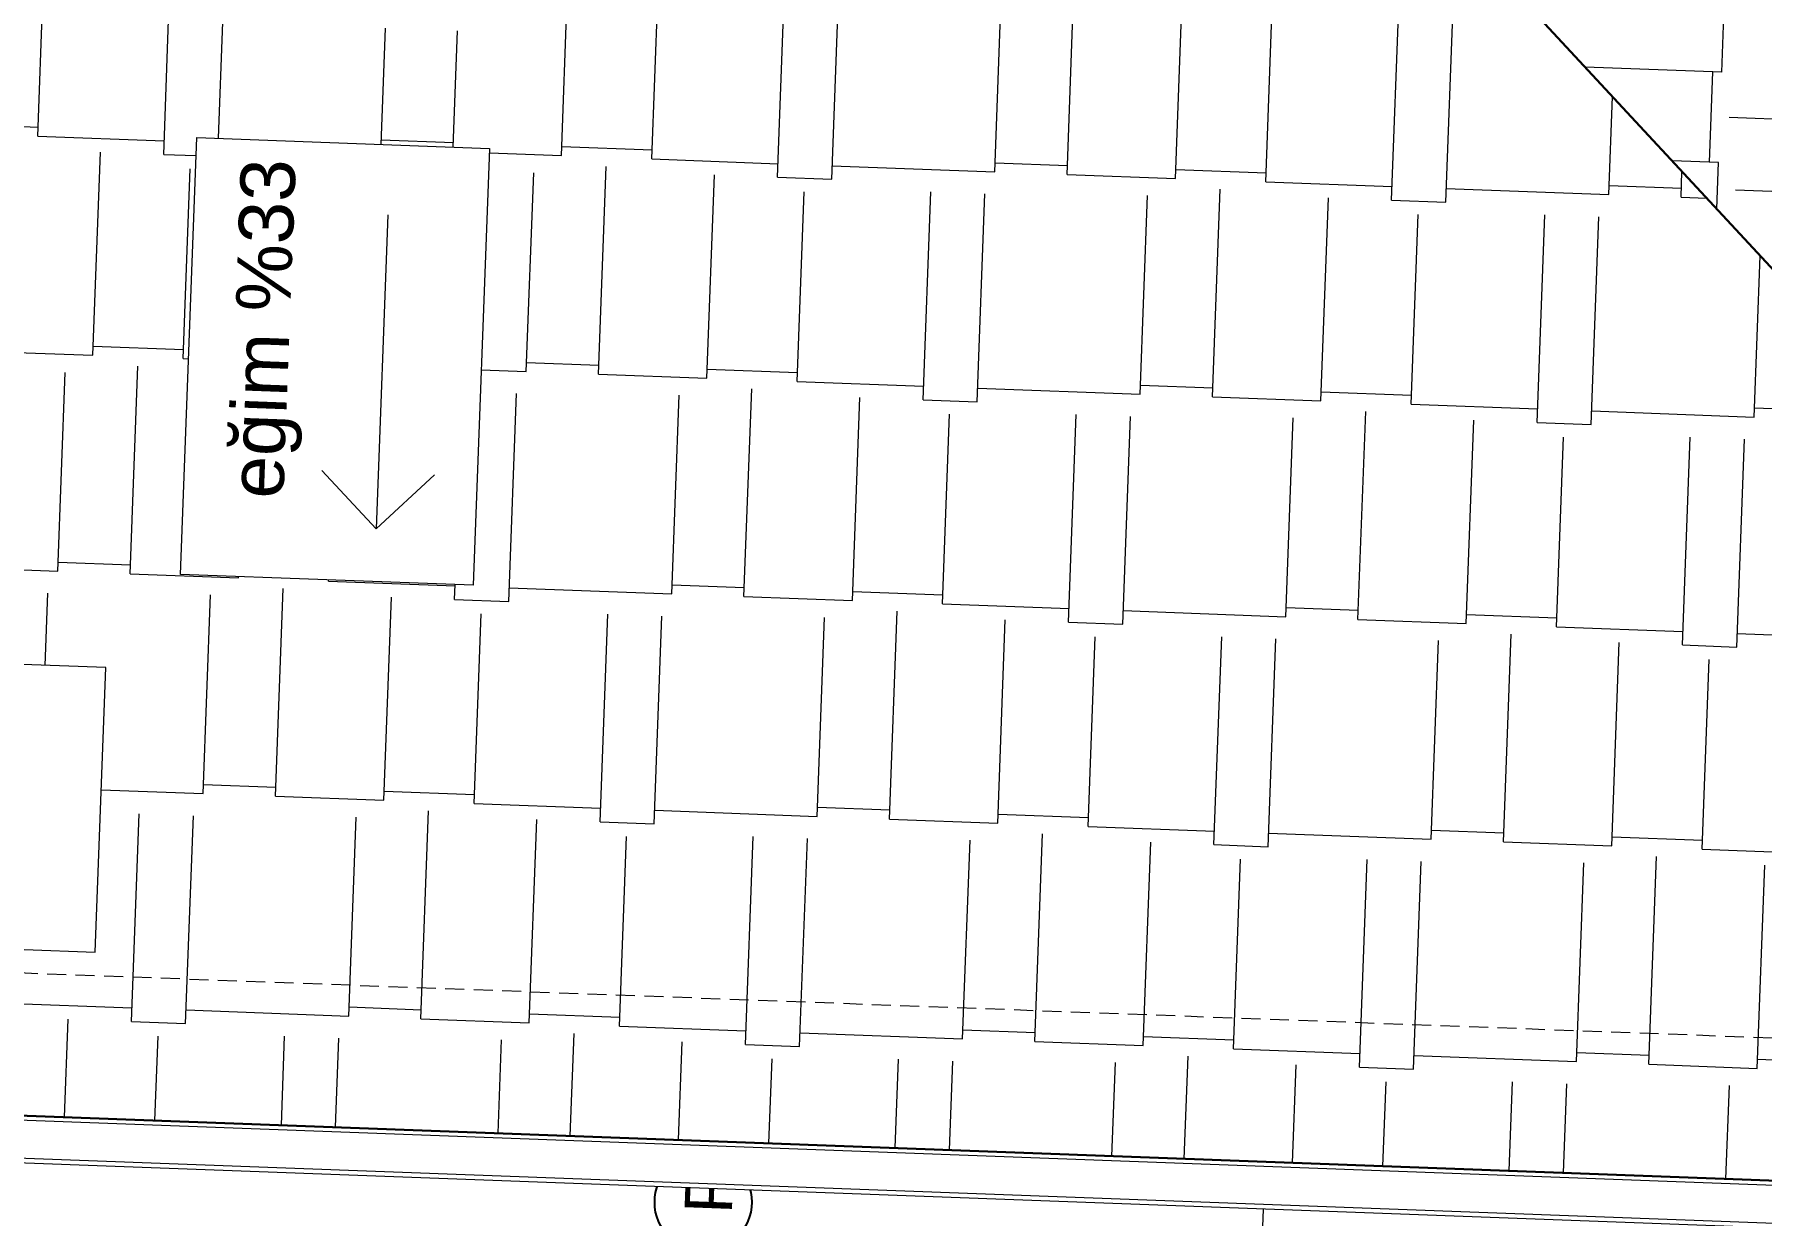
# Model space of a CAD drawing. Header units: centimetres. Extents: x 63871 to 181827, y -95930 to 42199.
# Drawn here: x 175142.3 to 175506.4, y 34544.9 to 34793.8 of the extents above; entities that cross this region are included whole.
import ezdxf

# ---------------------------------------------------------------- set-up
doc = ezdxf.new("R2010")
doc.units = ezdxf.units.CM
doc.linetypes.add('11-021_500-SatisOfisi_220512$0${ Diamond }', pattern=[12, 4, -2, 2, 2, -2])
doc.linetypes.add('Dash', pattern=[6, 3, -3])
for name, color, linetype, lineweight in [('2D Drafting - General_Pen_No__86', 173, 'Continuous', 18), ('A-AREA-IDEN', 7, 'Continuous', 9), ('A-DOOR', 31, 'Continuous', 9), ('A-GLAZ', 151, 'Continuous', 9), ('A-WALL', 12, 'Continuous', 50), ('ARM_Pen_No__252', 8, 'Continuous', 18), ('Baca', 82, 'Continuous', 9), ('İz DÜŞÜMÜ', 7, '11-021_500-SatisOfisi_220512$0${ Diamond }', 18), ('metal', 7, 'Continuous', 20), ('OLUK', 222, 'Continuous', 15), ('S-STRS', 31, 'Continuous', 9), ('Çatı', 144, 'Continuous', 30)]:
    doc.layers.add(name, color=color, linetype=linetype, lineweight=lineweight)
doc.layers.add('Bitirme - Duvar', color=7, linetype='Continuous')
doc.layers.add('Dıış Ölçü', color=140, linetype='Continuous')
doc.styles.add('Arial', font='Arial.ttf', dxfattribs={"height": 250})
doc.styles.add('OLUŞTURULMUŞ_STİL_1', font='Arial.ttf')
doc.styles.add('RomanS', font='')
doc.styles.add('STYLE1', font='', dxfattribs={"width": 0.55, "height": 0.25})
doc.styles.get('RomanS').set_extended_font_data('Stylus BT')
doc.styles.get('STYLE1').set_extended_font_data('Arial Tur')
doc.dimstyles.new('BÖYÜK', dxfattribs={"dimtxt": 70, "dimasz": 5, "dimexe": 5, "dimexo": 5, "dimgap": 2, "dimtad": 3, "dimdec": 0, "dimzin": 0, "dimdsep": 46, "dimtxsty": 'RomanS', "dimblk": 'DOT', "dimcen": 5, "dimadec": 0, "dimazin": 0, "dimtfac": 1, "dimtdec": 0, "dimtix": 1, "dimtofl": 0, "dimtmove": 1, "dimatfit": 0, "dimldrblk": 'DOT', "dimfxl": 10, "dimfxlon": 1, "dimtolj": 1, "dimtzin": 0, "dimarcsym": 0})

# ---------------------------------------------------------------- blocks, each defined once
blk = doc.blocks.new('M_Single-Flush - 80-231723-01_zemin')
at = {"layer": 'A-DOOR', "lineweight": 18}
for p, q in [((350, -50), (350, -850.1)), ((400, -50), (350, -50)), ((400, -50), (400, -850.1)), ((400, -850.1), (350, -850.1))]:
    blk.add_line(p, q, dxfattribs=at)
at = {"layer": 'A-DOOR'}
blk.add_arc((400, -50), 801.7, 180, 266.4242, dxfattribs=at)
blk = doc.blocks.new('M_Single-Flush - 100-231751-01_zemin')
at = {"layer": 'A-DOOR', "lineweight": 18}
for p, q in [((450, 100), (450, 1100.4)), ((500, 1100.4), (450, 1100.4)), ((500, 100), (500, 1100.4)), ((500, 100), (450, 100))]:
    blk.add_line(p, q, dxfattribs=at)
at = {"layer": 'A-DOOR'}
blk.add_arc((500, 100), 1001.7, 92.8611, 180, dxfattribs=at)
blk = doc.blocks.new('HRD')
at = {"layer": 'ARM_Pen_No__252'}
h = blk.add_hatch(dxfattribs=at)
h.set_pattern_fill('AR-B816', color=256, scale=0.09)
h.set_pattern_definition([(0, (-39959.2, 0), (0, 18.288), []), (90, (-39959.2, 0), (-18.288, 18.288), [18.288, -18.288])])
h.paths.add_polyline_path([(154149.63, 35592.48), (154149.63, 35503.48), (154219.63, 35503.48), (154219.63, 35483.24), (154324.63, 35483.24), (154324.63, 35692.48), (154369.63, 35692.48), (154369.63, 35927.48), (154369.63, 35927.48), (154369.63, 36097.48), (154369.63, 36177.48), (154254.63, 36177.48), (153954.63, 36177.48), (153839.63, 36177.48), (153839.63, 35897.6), (153869.63, 35897.54), (153869.63, 35882.48), (154019.63, 35882.48), (154019.63, 35872.48), (154019.63, 35833.25, -0.444416), (154030.45, 35823.48, -0.444416), (154019.63, 35813.72), (154019.63, 35773.48), (153939.63, 35773.48), (153939.63, 35692.48), (154019.63, 35692.48), (154019.63, 35687.48), (154019.63, 35633.7), (154020.63, 35632.93), (154019.63, 35631.47), (154019.63, 35592.48), (154019.63, 35582.48), (153989.63, 35582.48), (153989.63, 35577.48), (153989.63, 35497.48), (153989.63, 35437.48), (153994.63, 35437.48), (154094.63, 35437.48), (154139.63, 35437.48), (154139.63, 35592.48)])
h = blk.add_hatch(dxfattribs=at)
h.set_pattern_fill('ANGLE', color=256, scale=5)
h.set_pattern_definition([(0, (-39959.2, 0), (0, 34.925), [25.4, -9.525]), (90, (-39959.2, 0), (-34.925, 2e-15), [25.4, -9.525])])
h.paths.add_polyline_path([(153979.63, 35577.48), (153979.63, 35582.48), (153839.63, 35582.48), (153839.63, 35560.82), (153842.46, 35560.82, -35.598717), (153842.4, 35558.91), (153839.63, 35558.91), (153839.63, 35437.48), (153862.73, 35437.48), (153862.73, 35442.48), (153892.58, 35442.48, -0.415866), (153891.86, 35443.2), (153892.13, 35472.59, -1), (153928.87, 35472.59), (153929.13, 35443.21, -0.417788), (153928.41, 35442.48), (153942.2, 35442.48), (153942.2, 35437.48), (153979.63, 35437.48), (153979.63, 35497.48)])
h.paths.add_polyline_path([(153928.87, 35472.59, 1), (153892.13, 35472.59), (153891.86, 35443.2, 0.415866), (153892.58, 35442.48), (153892.88, 35442.48), (153892.88, 35445.55, -0.414214), (153893.9, 35446.57), (153927.09, 35446.57, -0.414206), (153928.11, 35445.55), (153928.11, 35442.48), (153928.41, 35442.48, 0.417795), (153929.13, 35443.21)], flags=17)
h.paths.add_polyline_path([(153924.03, 35472.39), (153924.03, 35467.54, -1.017869), (153896.96, 35467.54), (153896.96, 35472.39, -1.017869)], flags=16)
h.paths.add_polyline_path([(153923.52, 35472.59), (153923.52, 35467.54, -0.979394), (153897.47, 35467.54), (153897.47, 35472.59, -1.018569)], flags=0)
h.paths.add_polyline_path([(153941, 35466.99), (153941, 35459.79), (153933.82, 35459.79), (153933.82, 35466.99)], flags=16)
h.paths.add_polyline_path([(153940.76, 35466.75), (153940.76, 35460.03), (153934.06, 35460.03), (153934.06, 35466.75)], flags=0)
h.paths.add_polyline_path([(153940.28, 35463.39, -1), (153934.52, 35463.39, -1)], flags=0)
h.paths.add_polyline_path([(153915.6, 35468.45), (153915.6, 35462.72, -0.414219), (153913.56, 35460.68), (153907.43, 35460.68, -0.414214), (153905.39, 35462.72), (153905.39, 35468.45, -0.414214), (153910.5, 35473.55, -0.414212)], flags=0)
h.paths.add_polyline_path([(153924.78, 35449.4, -1), (153922.74, 35449.4, -1)], flags=16)
h.paths.add_polyline_path([(153864.64, 35477.47), (153938.67, 35477.41), (153938.69, 35493.77), (153864.65, 35493.83)], flags=24)
h.paths.add_polyline_path([(153865.12, 35490.52), (153938.1, 35490.46), (153938.12, 35506.83), (153865.14, 35506.88)], flags=24)
h.paths.add_polyline_path([(153883.26, 35506.44), (153927.79, 35506.4), (153927.8, 35519.31), (153883.27, 35519.34)], flags=24)
h.paths.add_polyline_path([(153864.7, 35503.65), (153888.12, 35503.63), (153888.13, 35519.89), (153864.71, 35519.91)], flags=24)
h.paths.add_polyline_path([(153862.27, 35534.3), (153908.83, 35534.3), (153908.83, 35568.24), (153862.27, 35568.24)], flags=24)
h.paths.add_polyline_path([(153861.82, 35512.84), (153916.06, 35512.84), (153916.06, 35546.78), (153861.82, 35546.78)], flags=24)
at = {"layer": '2D Drafting - General_Pen_No__86'}
for radius, start, end in [(17, 181.5717, 175.1354), (9, 182.9697, 170.7827)]:
    blk.add_arc((153859.4, 35559.38), radius, start, end, dxfattribs=at)
at = {"layer": 'A-DOOR'}
for p, q in [((153979.63, 35497.48), (153979.63, 35577.48)), ((153989.63, 35577.48), (153989.63, 35497.48))]:
    blk.add_line(p, q, dxfattribs=at)
at = {"layer": 'A-GLAZ', "ltscale": 3}
for p, q in [((153839.63, 35782.48), (153819.63, 35782.48)), ((153819.63, 35782.48), (153819.63, 35777.48)), ((153819.63, 35782.48), (153819.63, 35692.48)), ((153839.63, 35777.48), (153839.63, 35782.48)), ((153839.63, 35782.48), (153839.63, 35692.48)), ((153819.63, 35777.48), (153839.63, 35777.48)), ((153824.63, 35732.48), (153824.63, 35777.48)), ((153824.63, 35777.48), (153824.63, 35772.48)), ((153829.63, 35777.48), (153829.63, 35732.48)), ((153824.63, 35772.48), (153829.63, 35772.48)), ((153827.13, 35772.48), (153827.13, 35737.48)), ((153829.63, 35697.48), (153829.63, 35742.48)), ((153829.63, 35742.48), (153834.63, 35742.48)), ((153834.63, 35742.48), (153834.63, 35697.48)), ((153829.63, 35737.48), (153824.63, 35737.48)), ((153829.63, 35737.48), (153834.63, 35737.48)), ((153832.13, 35737.48), (153832.13, 35702.48)), ((153829.63, 35732.48), (153824.63, 35732.48)), ((153829.63, 35697.48), (153829.63, 35702.48)), ((153829.63, 35702.48), (153834.63, 35702.48)), ((153819.63, 35692.48), (153819.63, 35697.48)), ((153819.63, 35697.48), (153839.63, 35697.48)), ((153839.63, 35697.48), (153839.63, 35692.48)), ((153839.63, 35692.48), (153819.63, 35692.48))]:
    blk.add_line(p, q, dxfattribs=at)
at = {"layer": 'A-WALL', "lineweight": 53}
for p, q in [((153819.63, 35782.48), (153819.63, 36197.48)), ((154019.63, 35882.48), (153839.63, 35882.48)), ((153839.63, 35872.48), (153839.63, 35782.48)), ((154019.63, 35872.48), (153839.63, 35872.48)), ((153819.63, 35417.48), (153819.63, 35692.48)), ((153819.63, 35692.48), (153839.63, 35692.48)), ((153839.63, 35692.48), (153839.63, 35592.48)), ((153839.63, 35592.48), (154019.63, 35592.48)), ((154019.63, 35592.48), (154019.63, 35582.48)), ((153839.63, 35582.48), (153839.63, 35437.48)), ((153979.63, 35582.48), (153839.63, 35582.48)), ((153979.63, 35577.48), (153979.63, 35582.48)), ((154019.63, 35582.48), (153989.63, 35582.48)), ((153989.63, 35582.48), (153989.63, 35577.48)), ((153989.63, 35577.48), (153979.63, 35577.48))]:
    blk.add_line(p, q, dxfattribs=at)
at = {"layer": 'A-WALL', "lineweight": 50}
blk.add_line((153839.63, 35782.48), (153819.63, 35782.48), dxfattribs=at)
at = {"layer": 'Bitirme - Duvar', "color": 161, "linetype": 'Continuous', "lineweight": 25}
blk.add_line((153786.93, 35737.48), (153834.43, 35737.48), dxfattribs=at)
blk.add_circle((153776.71, 35737.48), 10.23, dxfattribs=at)
at = {"layer": 'İz DÜŞÜMÜ'}
blk.add_lwpolyline([(153819.63, 36347.48), (154419.63, 36347.49), (154419.63, 35292.49), (154159.63, 35292.49), (154159.63, 35357.48), (153819.63, 35357.48), (153819.63, 36347.48)], dxfattribs=at)
at = {"layer": 'metal'}
for p, q in [((153862.86, 35557.11), (153856.25, 35562.61)), ((153856.7, 35556.75), (153862.16, 35563.31)), ((153859.4, 35559.99), (153856.7, 35556.75)), ((153859.4, 35559.99), (153862.86, 35557.11))]:
    blk.add_line(p, q, dxfattribs=at)
blk.add_lwpolyline([(153839.63, 35558.91), (153858.14, 35558.91), (153858.14, 35560.82), (153839.63, 35560.82)], dxfattribs=at)
for radius in [2.81, 1.81]:
    blk.add_circle((153859.4, 35559.99), radius, dxfattribs=at)
at = {"layer": 'S-STRS'}
for p, q in [((153934.64, 35778.48), (153840.63, 35872.48)), ((153939.99, 35779.48), (153893.49, 35872.48)), ((153939.63, 35872.48), (153939.63, 35780.19)), ((153966.63, 35779.48), (153966.63, 35872.48)), ((153993.63, 35779.48), (153993.63, 35872.48)), ((154019.63, 35773.48), (154019.63, 35872.48)), ((153889.63, 35823.48), (153889.63, 35632.93)), ((154019.63, 35823.48), (153889.63, 35823.48)), ((153934.65, 35775.72), (153839.63, 35818.35)), ((154019.63, 35779.48), (153934.64, 35779.48)), ((153934.94, 35687.48), (153934.64, 35779.48)), ((153934.66, 35773.48), (153839.63, 35773.48)), ((153939.63, 35773.48), (153939.63, 35692.48)), ((154019.63, 35773.48), (153939.63, 35773.48)), ((153934.74, 35746.48), (153839.63, 35746.48)), ((153934.83, 35719.48), (153839.63, 35719.48)), ((153934.92, 35692.48), (153839.63, 35692.48)), ((154019.63, 35692.48), (153939.63, 35692.48)), ((154019.63, 35692.48), (154019.63, 35687.48)), ((153934.94, 35687.48), (154019.63, 35687.48)), ((154020.63, 35632.93), (154005.64, 35644.41)), ((154020.63, 35632.93), (153889.63, 35632.93)), ((154020.63, 35632.93), (154008.78, 35615.63)), ((154019.63, 35593.02), (154019.63, 35592.48))]:
    blk.add_line(p, q, dxfattribs=at)
at = {"layer": 'S-STRS', "linetype": 'Dash'}
for p, q in [((153936.63, 35779.48), (153890.13, 35872.48)), ((153936.63, 35786.19), (153936.63, 35872.48)), ((153963.63, 35779.48), (153963.63, 35872.48)), ((153990.63, 35779.48), (153990.63, 35872.48)), ((153931.94, 35776.94), (153839.63, 35869.24)), ((153932.3, 35773.48), (153839.63, 35815.06)), ((153934.67, 35770.48), (153839.63, 35770.48)), ((153934.75, 35743.48), (153839.63, 35743.48)), ((153934.84, 35716.48), (153839.63, 35716.48)), ((153934.93, 35690.37), (153839.63, 35647.62)), ((153932.95, 35689.48), (153839.63, 35689.48)), ((153934.94, 35687.79), (153839.63, 35592.48)), ((153933.67, 35686.52), (153840.86, 35644.89)), ((153937.13, 35687.48), (153889.63, 35592.48)), ((153939.63, 35687.48), (153939.63, 35592.48)), ((153942.63, 35687.48), (153942.63, 35592.48)), ((153966.63, 35687.48), (153966.63, 35592.48)), ((153969.63, 35687.48), (153969.63, 35592.48)), ((153993.63, 35687.48), (153993.63, 35592.48)), ((153996.63, 35687.48), (153996.63, 35592.48)), ((153935.39, 35684), (153843.88, 35592.48)), ((153939.63, 35685.78), (153892.99, 35592.48))]:
    blk.add_line(p, q, dxfattribs=at)
for points in [[(154017.63, 35779.48), (154017.63, 35872.48)], [(154017.63, 35592.48), (154017.63, 35687.48)], [(154019.63, 35592.48), (154019.63, 35687.48)]]:
    blk.add_lwpolyline(points, dxfattribs=at)
at = {"layer": 'S-STRS'}
blk.add_circle((154020.63, 35823.48), 9.82, dxfattribs=at)
at = {"layer": 'A-DOOR', "xscale": -0.1, "yscale": 0.1, "zscale": 0.1, "rotation": 270.0000000000001}
blk.add_blockref('M_Single-Flush - 80-231723-01_zemin', (153984.63, 35537.48), dxfattribs=at)
at = {"layer": 'A-DOOR', "xscale": -0.1, "yscale": 0.1, "zscale": 0.1}
blk.add_blockref('M_Single-Flush - 100-231751-01_zemin', (154044.63, 35427.48), dxfattribs=at)
at = {"layer": 'A-AREA-IDEN', "char_height": 16.469, "width": 224.1999, "attachment_point": 2, "line_spacing_factor": 0.941778, "style": 'Arial'}
for s, insert in [('WC', (153885.24, 35559.76)), ('3 m²', (153889.23, 35538.3))]:
    blk.add_mtext(s, dxfattribs=dict(at, insert=insert))
at = {"layer": 'A-DOOR', "style": 'Arial', "text_generation_flag": 6}
blk.add_text('80 / 220', height=12.355, rotation=180, dxfattribs=at).set_placement((153911.63, 35557.46))
at = {"layer": 'Bitirme - Duvar', "linetype": 'Continuous', "char_height": 10, "attachment_point": 7, "style": 'OLUŞTURULMUŞ_STİL_1'}
for s, insert in [('\\A1;90', (153794.5, 35741.48)), ('\\A1;P', (153774.38, 35731.36)), ('\\A1;270', (153794.5, 35721.48))]:
    blk.add_mtext(s, dxfattribs=dict(at, insert=insert))
at = {"layer": 'S-STRS', "style": 'STYLE1', "text_generation_flag": 6, "width": 0.55}
for s, p in [('5', (153896.57, 35828.3)), ('4', (153921.38, 35827.87)), ('2', (153976.29, 35827.8)), ('1', (154003.15, 35828.76)), ('3', (153950.49, 35826.93)), ('6', (153878.58, 35802.91)), ('7', (153878.84, 35776.1)), ('8', (153875.13, 35749.76)), ('9', (153875.94, 35725.08)), ('10', (153870.67, 35697.98)), ('11', (153871.56, 35669.05)), ('12', (153873.77, 35641.39)), ('13', (153885.31, 35613.83)), ('14', (153917.77, 35613.22)), ('15', (153951.29, 35615.09)), ('16', (153976.64, 35614.2)), ('17', (153999.56, 35613.36)), ('18', (154025.14, 35613.05))]:
    blk.add_text(s, height=15.36, rotation=180, dxfattribs=at).set_placement(p)
at = {"layer": 'S-STRS', "style": 'STYLE1'}
blk.add_text('18 x 16.66cm', height=9.5148, rotation=270, dxfattribs=at).set_placement((153943.4, 35773.48))
blk = doc.blocks.new('_Dot')
at = {"color": 0, "linetype": 'ByBlock', "lineweight": -2}
blk.add_line((-0.5, 0), (-1, 0), dxfattribs=at)
at = {"color": 0, "linetype": 'ByBlock', "const_width": 0.5}
blk.add_lwpolyline([(-0.25, 0, 1), (0.25, 0, 1)], format="xyb", close=True, dxfattribs=at)
blk = doc.blocks.new('*D386')
at = {"layer": 'Defpoints', "color": 0, "transparency": 16777216}
for p in [(-2548.98, 19656.06), (-2548.98, 19656.06), (-2575.25, 18948.56, 0)]:
    blk.add_point(p, dxfattribs=at)
at = {"layer": 'Dıış Ölçü', "color": 0, "lineweight": -2, "transparency": 16777216}
for p, q in [((-2548.98, 19656.06), (-2553.98, 19656.25)), ((-2575.07, 18953.56), (-2549.17, 19651.07)), ((-2575.25, 18948.56), (-2580.25, 18948.75))]:
    blk.add_line(p, q, dxfattribs=at)
at = {"layer": 'Dıış Ölçü', "color": 0, "lineweight": -2, "transparency": 16777216, "xscale": 5, "yscale": 5, "zscale": 5}
for p, rotation in [((-2548.98, 19656.06), 87.87361724274116), ((-2575.25, 18948.56), 267.8736172427411)]:
    blk.add_blockref('_Dot', p, dxfattribs=dict(at, rotation=rotation))
at = {"layer": 'Dıış Ölçü', "color": 0, "transparency": 16777216, "insert": (-2601.86, 19303.79), "char_height": 70, "attachment_point": 5, "rotation": 87.8736, "style": 'RomanS'}
blk.add_mtext('\\A1;708', dxfattribs=at)
blk = doc.blocks.new('çatı planı')
blk.add_wipeout([(-680, -1060), (-680, 0), (0, 0), (0, -1125), (-340, -1125), (-340, -1060)]).dxf.layer = 'OLUK'
at = {"layer": 'Çatı', "lineweight": 15}
h = blk.add_hatch(dxfattribs=at)
h.set_pattern_fill('AR-RSHKE', color=251, scale=0.15, angle=270)
h.set_pattern_definition([(270, (-196861.627, -36377.483), (45.72, -97.155), [22.86, -19.05, 26.67, -11.43, 34.29, -15.24]), (270, (-196859.72, -36400.343), (45.72, -97.155), [19.05, -72.39, 15.24, -22.86]), (270, (-196864.484, -36446.063), (45.72, -97.155), [11.43, -118.11]), (0, (-196861.627, -36377.483), (45.72, 32.385), [43.815, -139.065]), (0, (-196861.627, -36400.343), (45.72, 32.385), [42.8625, -140.0175]), (0, (-196861.627, -36419.393), (45.72, 32.385), [40.005, -142.875]), (0, (-196864.484, -36446.063), (45.72, 32.385), [43.815, -139.065]), (0, (-196864.484, -36457.493), (45.72, 32.385), [43.815, -139.065]), (0, (-196861.627, -36491.783), (45.72, 32.385), [41.91, -140.97])])
h.paths.add_polyline_path([(-340, -340), (-670, -340), (-670, -1050), (-340, -720)])
h.paths.add_polyline_path([(-554.79, -586.74), (-554.79, -524.95), (-462.64, -524.95), (-462.64, -586.74)], flags=16)
h.paths.add_polyline_path([(-438.13, -595), (-438.13, -505), (-358.13, -505), (-358.13, -595)], flags=16)
h.paths.add_polyline_path([(-435.13, -592), (-435.13, -508), (-361.13, -508), (-361.13, -592)], flags=0)
h.paths.add_polyline_path([(-575, -509.93), (-635, -509.93), (-635, -464.95), (-575, -464.95)], flags=16)
h.paths.add_polyline_path([(-590, -495), (-620, -494.93), (-620, -479.88), (-590, -479.95)], flags=0)
h.paths.add_polyline_path([(-605, -487.43, -1), (-620, -487.43, -1), (-605, -487.43, -1), (-590, -487.43, -1)], flags=0)
h.paths.add_polyline_path([(-540.96, -552.31), (-463.64, -552.31), (-463.64, -528.57), (-540.96, -528.57)], flags=8)
h.paths.add_polyline_path([(-428.72, -520.12), (-364.78, -520.12), (-364.78, -508.56), (-428.72, -508.56)], flags=8)
h = blk.add_hatch(dxfattribs=at)
h.set_pattern_fill('AR-RSHKE', color=251, scale=0.15)
h.set_pattern_definition([(0, (-196861.627, -36377.483), (97.155, 45.72), [22.86, -19.05, 26.67, -11.43, 34.29, -15.24]), (0, (-196838.767, -36375.58), (97.155, 45.72), [19.05, -72.39, 15.24, -22.86]), (0, (-196793.047, -36380.34), (97.155, 45.72), [11.43, -118.11]), (90, (-196861.627, -36377.483), (-32.385, 45.72), [43.815, -139.065]), (90, (-196838.767, -36377.483), (-32.385, 45.72), [42.8625, -140.0175]), (90, (-196819.717, -36377.483), (-32.385, 45.72), [40.005, -142.875]), (90, (-196793.047, -36380.34), (-32.385, 45.72), [43.815, -139.065]), (90, (-196781.617, -36380.34), (-32.385, 45.72), [43.815, -139.065]), (90, (-196747.327, -36377.483), (-32.385, 45.72), [41.91, -140.97])])
h.paths.add_polyline_path([(-170, -890), (-340, -720), (-670, -1050), (-330, -1050)])
h.paths.add_polyline_path([(-267.06, -910.01), (-267.06, -954.99), (-327.06, -954.99), (-327.06, -910.01)], flags=16)
h.paths.add_polyline_path([(-280, -925.01), (-280, -940.07), (-310, -940), (-310, -924.95)], flags=0)
h.paths.add_polyline_path([(-280, -932.5, -1), (-295, -932.5, -1), (-310, -932.5, -1), (-295, -932.5, -1)], flags=0)
h.paths.add_polyline_path([(-311.07, -879.18), (-372.85, -879.18), (-372.85, -787.02), (-311.07, -787.02)], flags=16)
h.paths.add_polyline_path([(-345.5, -865.35), (-345.5, -788.02), (-369.24, -788.02), (-369.24, -865.35)], flags=8)
h.paths.add_polyline_path([(-637.61, -1017.24), (-596.53, -1017.27), (-596.52, -1002.03), (-637.6, -1002)], flags=25)
at = {"layer": 'A-AREA-IDEN'}
for p, q in [((-543.69, -565.83), (-531.8, -553.95)), ((-477.4, -565.83), (-543.69, -565.83)), ((-543.69, -565.83), (-531.8, -577.72))]:
    blk.add_line(p, q, dxfattribs=at)
blk.add_lwpolyline([(-462.64, -586.74), (-554.79, -586.74), (-554.79, -524.95), (-462.64, -524.95)], close=True, dxfattribs=at)
at = {"layer": 'Baca'}
blk.add_lwpolyline([(-635, -509.93), (-575, -509.93), (-575, -464.95), (-635, -464.95)], close=True, dxfattribs=at)
at = {"layer": 'İz DÜŞÜMÜ'}
blk.add_lwpolyline([(-300, -1020), (-300, -960), (-40, -960), (-40, -1085), (-300, -1085), (-300, -1020), (-640, -1020), (-640, -30), (-300, -30), (-300, -180), (-40, -180), (-40, -1095)], dxfattribs=at)
at = {"layer": 'OLUK'}
for points in [[(-340, -1125), (-340, -1060), (-680, -1060), (-680, 0), (0, 0), (0, -1125)], [(-339, -1124), (-339, -1059), (-679, -1059), (-679, -1), (-1, -1), (-1, -1124)], [(-331, -1116), (-331, -1051), (-671, -1051), (-671, -9), (-9, -9), (-9, -1116)]]:
    blk.add_lwpolyline(points, close=True, dxfattribs=at)
at = {"layer": 'Çatı'}
blk.add_line((-340, -720), (-670, -1050), dxfattribs=at)
blk.add_lwpolyline([(-330, -1115), (-330, -1050), (-670, -1050), (-670, -10), (-10, -10), (-10, -1115)], close=True, dxfattribs=at)
at = {"layer": 'A-AREA-IDEN', "insert": (-502.37, -534.5), "char_height": 11.52, "width": 136.2867, "attachment_point": 2, "line_spacing_factor": 0.941778, "style": 'Arial'}
blk.add_mtext('eğim %33', dxfattribs=at)
blk = doc.blocks.new('VAZİYET PLANI')
at = {"rotation": 87.87318926064289}
blk.add_blockref('HRD', (27337.38, -135379.49), dxfattribs=at)
at = {"layer": 'Dıış Ölçü'}
dim = blk.add_aligned_dim(p1=(-2575.25, 18948.56, 0), p2=(-2548.98, 19656.06), distance=0, dimstyle='BÖYÜK', dxfattribs=at)
dim.commit()
dim.dimension.update_dxf_attribs({"geometry": '*D386', "text_midpoint": (-2601.86, 19303.79)})
at = {"layer": 'OLUK', "rotation": 87.87318910166643}
blk.add_blockref('çatı planı', (-3282.84, 20323.76), dxfattribs=at)

msp = doc.modelspace()

# ---------------------------------------------------------------- block references
at = {"layer": 'OLUK'}
msp.add_blockref('VAZİYET PLANI', (177951.86, 14930.11), dxfattribs=at)

doc.saveas('drawing.dxf')
